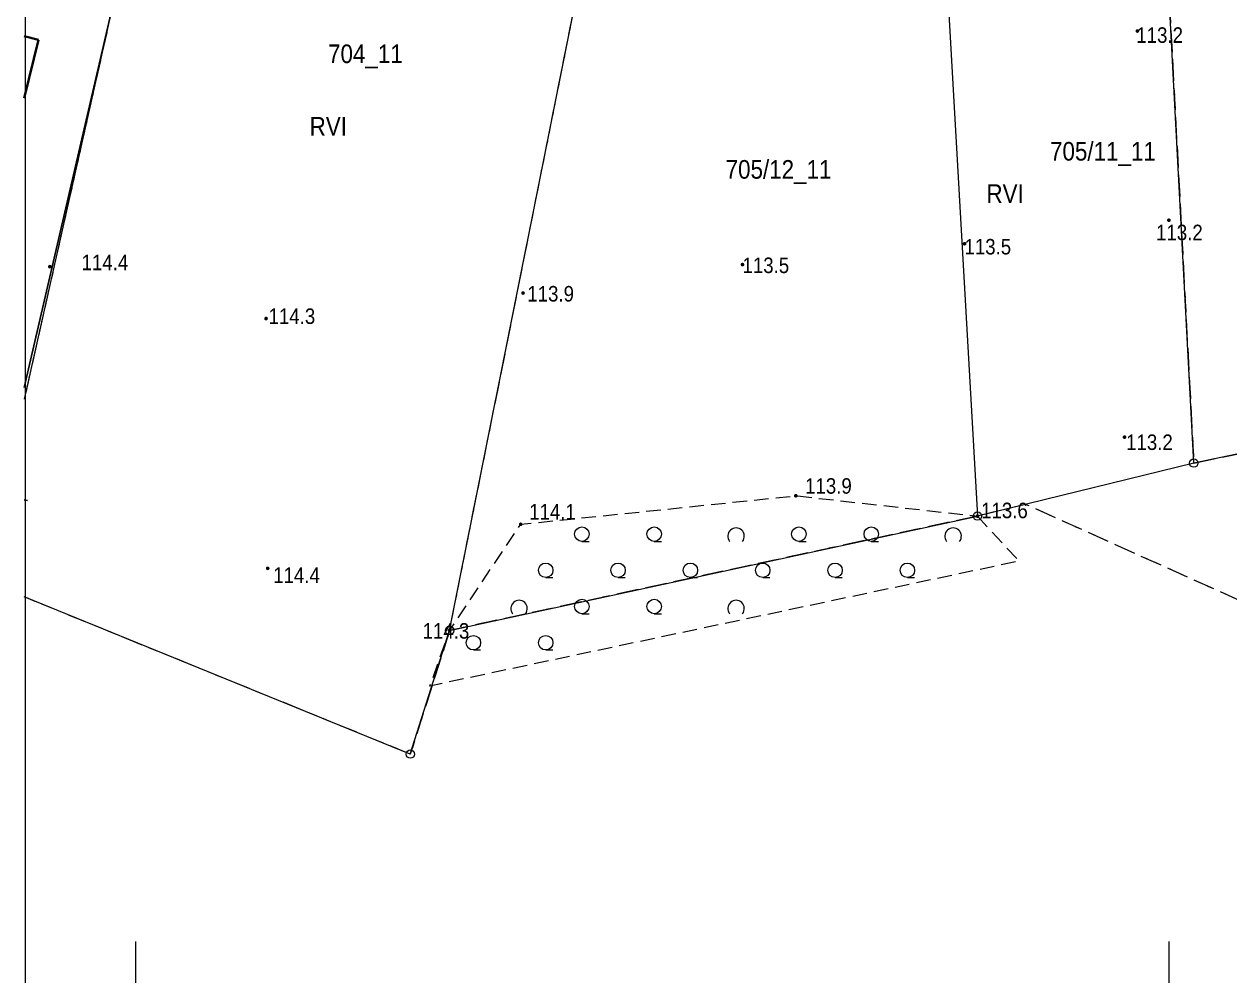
# Model space of a CAD drawing. Extents: x 6512885 to 6513481, y 5959590 to 5960000.
# Drawn here: x 6512889.2 to 6513005.9, y 5959801.7 to 5959893.8 of the extents above; entities that cross this region are included whole.
import ezdxf
from ezdxf.enums import TextEntityAlignment as Align

# ---------------------------------------------------------------- set-up
doc = ezdxf.new("R2010")
doc.units = 0
doc.header["$MEASUREMENT"] = 0
for name, pattern in [('217-1000', [2.8, 2.1, -0.7]), ('218-1000', [1.4, 0.7, -0.7]), ('219-1000', [0]), ('mz1.4_0.7', [2.1, 1.4, -0.7])]:
    doc.linetypes.add(name, pattern=pattern)
doc.layers.get('0').update_dxf_attribs({"color": 2, "linetype": 'CONTINUOUS', "lineweight": 5})
for name, color, linetype in [('202-Punkt graniczny stabilizowany trwale', 7, 'CONTINUOUS'), ('210-Oznaczenie użytku', 7, 'CONTINUOUS'), ('211-Nr działki', 7, 'CONTINUOUS'), ('217-Granica konturu klasyfikcyjnego', 7, 'CONTINUOUS'), ('218-Granica użytku', 7, 'CONTINUOUS'), ('219-Linia granicy', 7, 'CONTINUOUS'), ('312-Budynek (powierzchnia)', 7, 'CONTINUOUS'), ('ogrodzenie trwałe (linia)', 7, 'CONTINUOUS'), ('punkt wysokościowy naturalny', 7, 'CONTINUOUS'), ('punkt wysokościowy naturalny-Atr2', 7, 'CONTINUOUS'), ('Ramki i opis wydruku', 7, 'CONTINUOUS'), ('Wstawianie ramki sekcyjnej z opisem', 7, 'CONTINUOUS'), ('zadrzewienie (powierzchnia)', 7, 'CONTINUOUS'), ('zadrzewienie (powierzchnia) - symbol', 7, 'CONTINUOUS')]:
    doc.layers.add(name, color=color, linetype=linetype)
doc.styles.get("Standard").update_dxf_attribs({"font": 'txt', "width": 0.75})
doc.linetypes.add('902-1000', pattern='A,5,0,[1,ksztalty.shx,S=1,R=0,X=0,Y=0],5', length=10)

# ---------------------------------------------------------------- blocks, each defined once
blk = doc.blocks.new('PW01')
at = {"linetype": 'Continuous', "lineweight": 13}
h = blk.add_hatch(color=0, dxfattribs=at)
edge = h.paths.add_edge_path()
edge.add_arc((0, 0), 0.18, 0, 360)
blk = doc.blocks.new('TL04')
at = {"color": 0, "linetype": 'Continuous', "lineweight": 13}
blk.add_line((0.495, -0.205), (1.195, -0.205), dxfattribs=at)
blk.add_circle((0.495, 0.495), 0.7, dxfattribs=at)
blk = doc.blocks.new('TL02')
at = {"color": 0, "linetype": 'Continuous', "lineweight": 13}
blk.add_arc((0.624, 0.5), 0.8, 321.318, 218.682, dxfattribs=at)
blk = doc.blocks.new('202')
at = {"color": 0, "linetype": 'Continuous', "lineweight": 0}
blk.add_circle((0, 0), 0.4, dxfattribs=at)

msp = doc.modelspace()

# ---------------------------------------------------------------- linework, layer by layer
at = {"layer": '217-Granica konturu klasyfikcyjnego', "color": 3, "linetype": '217-1000', "lineweight": 13, "flags": 128}
for points in [[(6512899.65, 5959903.88), (6512889.2, 5959857.454)], [(6512999.87, 5959898.74), (6513002.38, 5959851.29)], [(6512930.37, 5959835.1), (6512942.36, 5959894.93)], [(6513002.38, 5959851.29), (6513024.54, 5959855.94)], [(6512986.11, 5959847.3), (6512981.45, 5959846.16)], [(6513014.54, 5959834.52), (6512986.11, 5959847.3)], [(6512981.45, 5959846.16), (6512930.37, 5959835.1)], [(6512926.57, 5959823.14), (6512889.2, 5959838.347)], [(6512930.37, 5959835.1), (6512926.57, 5959823.14)]]:
    msp.add_lwpolyline(points, dxfattribs=at)
at = {"layer": '218-Granica użytku', "color": 3, "linetype": '218-1000', "lineweight": 13, "flags": 128}
for points in [[(6512899.65, 5959903.88), (6512889.2, 5959857.454)], [(6512999.87, 5959898.74), (6513002.38, 5959851.29)], [(6512930.37, 5959835.1), (6512942.36, 5959894.93)], [(6513002.38, 5959851.29), (6513024.54, 5959855.94)], [(6512986.11, 5959847.3), (6512981.45, 5959846.16)], [(6513014.54, 5959834.52), (6512986.11, 5959847.3)], [(6512981.45, 5959846.16), (6512930.37, 5959835.1)], [(6512926.57, 5959823.14), (6512889.2, 5959838.347)], [(6512930.37, 5959835.1), (6512926.57, 5959823.14)]]:
    msp.add_lwpolyline(points, dxfattribs=at)
at = {"layer": '219-Linia granicy', "color": 7, "linetype": '219-1000', "lineweight": 13, "flags": 128}
for points in [[(6512906.99, 5959936.52), (6512889.2, 5959857.46)], [(6513002.38, 5959851.29), (6512999.87, 5959898.74)], [(6512978.55, 5959897.03), (6512981.45, 5959846.16)], [(6512930.37, 5959835.1), (6512942.36, 5959894.93)], [(6513024.54, 5959855.94), (6513002.38, 5959851.29)], [(6513002.38, 5959851.29), (6512981.45, 5959846.16)], [(6512930.37, 5959835.1), (6512981.45, 5959846.16)], [(6512926.57, 5959823.14), (6512889.2, 5959838.347)], [(6512926.57, 5959823.14), (6512930.37, 5959835.1)]]:
    msp.add_lwpolyline(points, dxfattribs=at)
at = {"layer": '312-Budynek (powierzchnia)', "color": 7, "linetype": 'Continuous', "lineweight": 35, "flags": 128}
for points in [[(6512889.2, 5959892.59), (6512890.6, 5959892.24)], [(6512890.6, 5959892.24), (6512889.2, 5959886.6)]]:
    msp.add_lwpolyline(points, dxfattribs=at)
at = {"layer": 'ogrodzenie trwałe (linia)', "color": 7, "linetype": '902-1000', "lineweight": 25, "flags": 128}
for points in [[(6512900, 5959913.06), (6512897.5, 5959894.33), (6512889.2, 5959858.614)], [(6512889.2, 5959847.75), (6512889.53, 5959847.67)]]:
    msp.add_lwpolyline(points, dxfattribs=at)
at = {"layer": 'Ramki i opis wydruku', "color": 7, "linetype": 'Continuous', "lineweight": 13, "flags": 128}
for points in [[(6512889.3, 5959590.19), (6513473.02, 5959590.19), (6513473.02, 5959999.99), (6512889.3, 5959999.99)], [(6512889.3, 5959604.09), (6513473.02, 5959604.09), (6513473.02, 5959968.09), (6512889.3, 5959968.09)]]:
    msp.add_lwpolyline(points, close=True, dxfattribs=at)
at = {"layer": 'Wstawianie ramki sekcyjnej z opisem', "color": 7, "linetype": 'Continuous', "lineweight": 13, "flags": 128}
for points in [[(6512900, 5959795), (6512900, 5959805)], [(6513000, 5959795), (6513000, 5959805)]]:
    msp.add_lwpolyline(points, dxfattribs=at)
at = {"layer": 'zadrzewienie (powierzchnia)', "color": 7, "linetype": 'mz1.4_0.7', "lineweight": 18, "flags": 128}
msp.add_lwpolyline([(6512981.45, 5959846.16), (6512985.48, 5959841.8), (6512928.47, 5959829.72), (6512930.37, 5959835.1), (6512937.25, 5959845.37), (6512963.87, 5959848.13)], close=True, dxfattribs=at)

# ---------------------------------------------------------------- block references
at = {"layer": '202-Punkt graniczny stabilizowany trwale', "color": 7, "linetype": 'Continuous', "lineweight": 13}
for p in [(6513002.38, 5959851.29), (6512981.45, 5959846.16), (6512930.37, 5959835.1), (6512926.57, 5959823.14)]:
    msp.add_blockref('202', p, dxfattribs=at)
at = {"layer": 'punkt wysokościowy naturalny', "color": 7, "linetype": 'Continuous', "lineweight": 13}
for p in [(6512996.92, 5959893.08), (6512999.97, 5959874.78), (6512980.2, 5959872.51), (6512891.69, 5959870.29), (6512958.71, 5959870.49), (6512937.48, 5959867.74), (6512912.61, 5959865.27), (6512995.68, 5959853.8), (6512963.87, 5959848.13), (6512981.45, 5959846.16), (6512937.25, 5959845.37), (6512912.77, 5959841.11), (6512930.37, 5959835.1)]:
    msp.add_blockref('PW01', p, dxfattribs=at)
at = {"layer": 'zadrzewienie (powierzchnia) - symbol', "color": 7, "linetype": 'Continuous', "lineweight": 18}
for name, p in [('TL04', (6512942.675, 5959843.925)), ('TL04', (6512949.675, 5959843.925)), ('TL02', (6512957.467, 5959843.72)), ('TL04', (6512963.675, 5959843.925)), ('TL04', (6512970.675, 5959843.925)), ('TL02', (6512978.467, 5959843.72)), ('TL04', (6512939.175, 5959840.425)), ('TL04', (6512946.175, 5959840.425)), ('TL04', (6512953.175, 5959840.425)), ('TL04', (6512960.175, 5959840.425)), ('TL04', (6512967.175, 5959840.425)), ('TL04', (6512974.175, 5959840.425)), ('TL02', (6512936.467, 5959836.72)), ('TL04', (6512942.675, 5959836.925)), ('TL04', (6512949.675, 5959836.925)), ('TL02', (6512957.467, 5959836.72)), ('TL04', (6512932.175, 5959833.425)), ('TL04', (6512939.175, 5959833.425))]:
    msp.add_blockref(name, p, dxfattribs=at)

# ---------------------------------------------------------------- texts
at = {"layer": '210-Oznaczenie użytku', "color": 3, "linetype": 'Continuous', "lineweight": 18, "width": 0.9}
for p in [(6512916.83, 5959882.97), (6512982.32, 5959876.46)]:
    msp.add_text('RVI', height=1.8, dxfattribs=at).set_placement(p)
at = {"layer": '211-Nr działki', "color": 7, "linetype": 'Continuous', "lineweight": 18, "width": 0.9}
for s, p in [('704_11', (6512918.61, 5959891.78)), ('705/11_11', (6512988.47, 5959882.35)), ('705/12_11', (6512957.08, 5959880.6))]:
    msp.add_text(s, height=1.8, dxfattribs=at).set_placement(p, align=Align.TOP_LEFT)
at = {"layer": 'punkt wysokościowy naturalny-Atr2', "color": 7, "width": 0.9}
for s, p in [('113.2', (6512996.82, 5959891.94)), ('113.2', (6512998.73, 5959872.85)), ('113.5', (6512980.19, 5959871.47)), ('114.4', (6512894.76, 5959869.95)), ('113.5', (6512958.71, 5959869.67)), ('113.9', (6512937.89, 5959866.92)), ('114.3', (6512912.85, 5959864.75)), ('113.2', (6512995.83, 5959852.56)), ('113.9', (6512964.77, 5959848.33)), ('114.1', (6512938.07, 5959845.83)), ('113.6', (6512981.8, 5959845.96)), ('114.4', (6512913.3, 5959839.7)), ('114.3', (6512927.76, 5959834.31))]:
    msp.add_text(s, height=1.5, dxfattribs=at).set_placement(p)

doc.saveas('drawing.dxf')
